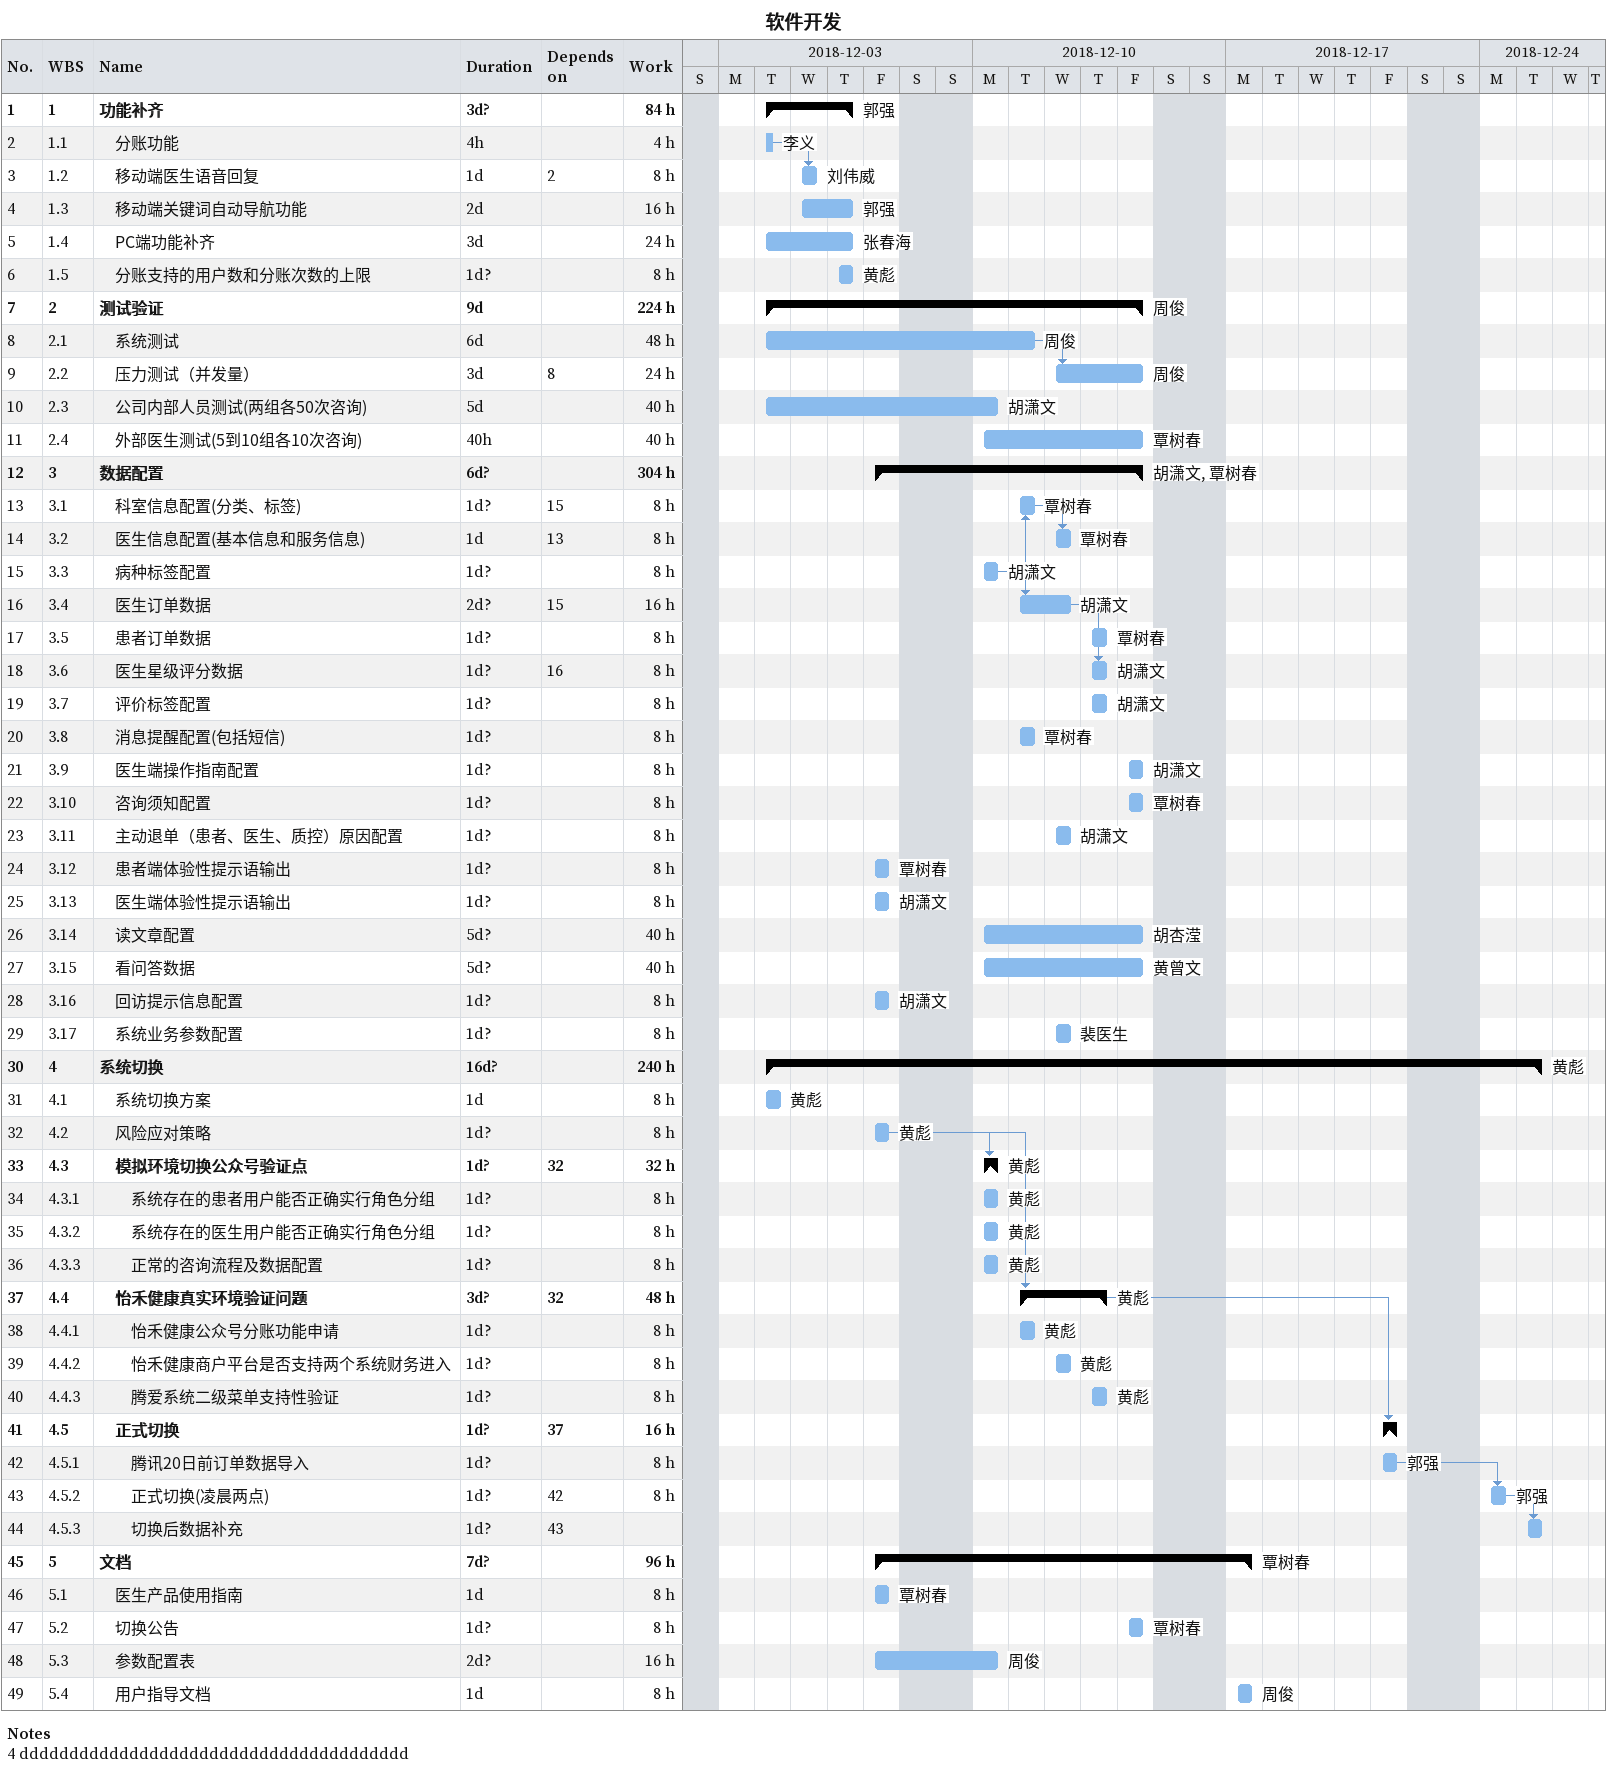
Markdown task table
软件开发

| ID | WBS | Task | Duration | Start | Finish | Predecessors | Resources | Work (h) |
|---|---|---|---|---|---|---|---|---|
| 1 | 1 | **功能补齐** | 3d? | 2018-12-04 | 2018-12-06 |  | 郭强 | 84 |
| 2 | 1.1 | 分账功能 | 4h | 2018-12-04 | 2018-12-04 |  | 李义 | 4 |
| 3 | 1.2 | 移动端医生语音回复 | 1d | 2018-12-05 | 2018-12-05 | 2 | 刘伟威 | 8 |
| 4 | 1.3 | 移动端关键词自动导航功能 | 2d | 2018-12-05 | 2018-12-06 |  | 郭强 | 16 |
| 5 | 1.4 | PC端功能补齐 | 3d | 2018-12-04 | 2018-12-06 |  | 张春海 | 24 |
| 6 | 1.5 | 分账支持的用户数和分账次数的上限 | 1d? | 2018-12-06 | 2018-12-06 |  | 黄彪 | 8 |
| 7 | 2 | **测试验证** | 9d | 2018-12-04 | 2018-12-14 |  | 周俊 | 224 |
| 8 | 2.1 | 系统测试 | 6d | 2018-12-04 | 2018-12-11 |  | 周俊 | 48 |
| 9 | 2.2 | 压力测试（并发量） | 3d | 2018-12-12 | 2018-12-14 | 8 | 周俊 | 24 |
| 10 | 2.3 | 公司内部人员测试(两组各50次咨询) | 5d | 2018-12-04 | 2018-12-10 |  | 胡潇文 | 40 |
| 11 | 2.4 | 外部医生测试(5到10组各10次咨询) | 40h | 2018-12-10 | 2018-12-14 |  | 覃树春 | 40 |
| 12 | 3 | **数据配置** | 6d? | 2018-12-07 | 2018-12-14 |  | 胡潇文, 覃树春 | 304 |
| 13 | 3.1 | 科室信息配置(分类、标签) | 1d? | 2018-12-11 | 2018-12-11 | 15 | 覃树春 | 8 |
| 14 | 3.2 | 医生信息配置(基本信息和服务信息) | 1d | 2018-12-12 | 2018-12-12 | 13 | 覃树春 | 8 |
| 15 | 3.3 | 病种标签配置 | 1d? | 2018-12-10 | 2018-12-10 |  | 胡潇文 | 8 |
| 16 | 3.4 | 医生订单数据 | 2d? | 2018-12-11 | 2018-12-12 | 15 | 胡潇文 | 16 |
| 17 | 3.5 | 患者订单数据 | 1d? | 2018-12-13 | 2018-12-13 |  | 覃树春 | 8 |
| 18 | 3.6 | 医生星级评分数据 | 1d? | 2018-12-13 | 2018-12-13 | 16 | 胡潇文 | 8 |
| 19 | 3.7 | 评价标签配置 | 1d? | 2018-12-13 | 2018-12-13 |  | 胡潇文 | 8 |
| 20 | 3.8 | 消息提醒配置(包括短信) | 1d? | 2018-12-11 | 2018-12-11 |  | 覃树春 | 8 |
| 21 | 3.9 | 医生端操作指南配置 | 1d? | 2018-12-14 | 2018-12-14 |  | 胡潇文 | 8 |
| 22 | 3.10 | 咨询须知配置 | 1d? | 2018-12-14 | 2018-12-14 |  | 覃树春 | 8 |
| 23 | 3.11 | 主动退单（患者、医生、质控）原因配置 | 1d? | 2018-12-12 | 2018-12-12 |  | 胡潇文 | 8 |
| 24 | 3.12 | 患者端体验性提示语输出 | 1d? | 2018-12-07 | 2018-12-07 |  | 覃树春 | 8 |
| 25 | 3.13 | 医生端体验性提示语输出 | 1d? | 2018-12-07 | 2018-12-07 |  | 胡潇文 | 8 |
| 26 | 3.14 | 读文章配置 | 5d? | 2018-12-10 | 2018-12-14 |  | 胡杏滢 | 40 |
| 27 | 3.15 | 看问答数据 | 5d? | 2018-12-10 | 2018-12-14 |  | 黄曾文 | 40 |
| 28 | 3.16 | 回访提示信息配置 | 1d? | 2018-12-07 | 2018-12-07 |  | 胡潇文 | 8 |
| 29 | 3.17 | 系统业务参数配置 | 1d? | 2018-12-12 | 2018-12-12 |  | 裴医生 | 8 |
| 30 | 4 | **系统切换** | 16d? | 2018-12-04 | 2018-12-25 |  | 黄彪 | 240 |
| 31 | 4.1 | 系统切换方案 | 1d | 2018-12-04 | 2018-12-04 |  | 黄彪 | 8 |
| 32 | 4.2 | 风险应对策略 | 1d? | 2018-12-07 | 2018-12-07 |  | 黄彪 | 8 |
| 33 | 4.3 | **模拟环境切换公众号验证点** | 1d? | 2018-12-10 | 2018-12-10 | 32 | 黄彪 | 32 |
| 34 | 4.3.1 | 系统存在的患者用户能否正确实行角色分组 | 1d? | 2018-12-10 | 2018-12-10 |  | 黄彪 | 8 |
| 35 | 4.3.2 | 系统存在的医生用户能否正确实行角色分组 | 1d? | 2018-12-10 | 2018-12-10 |  | 黄彪 | 8 |
| 36 | 4.3.3 | 正常的咨询流程及数据配置 | 1d? | 2018-12-10 | 2018-12-10 |  | 黄彪 | 8 |
| 37 | 4.4 | **怡禾健康真实环境验证问题** | 3d? | 2018-12-11 | 2018-12-13 | 32 | 黄彪 | 48 |
| 38 | 4.4.1 | 怡禾健康公众号分账功能申请 | 1d? | 2018-12-11 | 2018-12-11 |  | 黄彪 | 8 |
| 39 | 4.4.2 | 怡禾健康商户平台是否支持两个系统财务进入 | 1d? | 2018-12-12 | 2018-12-12 |  | 黄彪 | 8 |
| 40 | 4.4.3 | 腾爱系统二级菜单支持性验证 | 1d? | 2018-12-13 | 2018-12-13 |  | 黄彪 | 8 |
| 41 | 4.5 | **正式切换** | 1d? | 2018-12-21 | 2018-12-21 | 37 |  | 16 |
| 42 | 4.5.1 | 腾讯20日前订单数据导入 | 1d? | 2018-12-21 | 2018-12-21 |  | 郭强 | 8 |
| 43 | 4.5.2 | 正式切换(凌晨两点) | 1d? | 2018-12-24 | 2018-12-24 | 42 | 郭强 | 8 |
| 44 | 4.5.3 | 切换后数据补充 | 1d? | 2018-12-25 | 2018-12-25 | 43 |  |  |
| 45 | 5 | **文档** | 7d? | 2018-12-07 | 2018-12-17 |  | 覃树春 | 96 |
| 46 | 5.1 | 医生产品使用指南 | 1d | 2018-12-07 | 2018-12-07 |  | 覃树春 | 8 |
| 47 | 5.2 | 切换公告 | 1d? | 2018-12-14 | 2018-12-14 |  | 覃树春 | 8 |
| 48 | 5.3 | 参数配置表 | 2d? | 2018-12-07 | 2018-12-10 |  | 周俊 | 16 |
| 49 | 5.4 | 用户指导文档 | 1d | 2018-12-17 | 2018-12-17 |  | 周俊 | 8 |

Notes
- 4: ddddddddddddddddddddddddddddddddddddddd
